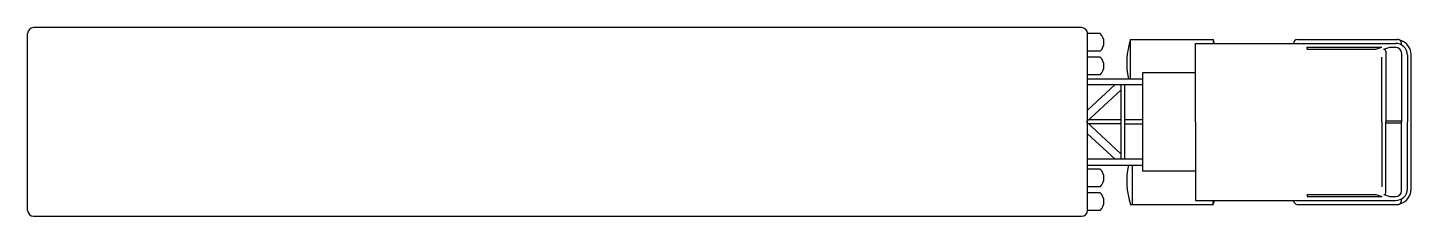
# Model space of a CAD drawing. Header units: millimetres. Extents: x -3131 to -3116.9, y 1921.9 to 1923.8.
import ezdxf

# ---------------------------------------------------------------- set-up
doc = ezdxf.new("R2010")
doc.units = ezdxf.units.MM
doc.header["$LTSCALE"] = 10
doc.layers.add('Veículos', color=2, linetype='Continuous')

msp = doc.modelspace()

# ---------------------------------------------------------------- linework, layer by layer
at = {"layer": 'Veículos'}
for p, q in [((-3120.23, 1923.81), (-3130.91, 1923.81)), ((-3130.97, 1921.95), (-3130.97, 1923.75)), ((-3120.042, 1923.75), (-3120.17, 1923.75)), ((-3120.17, 1921.95), (-3120.17, 1923.75)), ((-3119.73, 1923.69), (-3118.89, 1923.69)), ((-3119.73, 1923.29), (-3119.73, 1923.69)), ((-3118.89, 1923.69), (-3118.89, 1923.65)), ((-3118.03, 1923.69), (-3117.01, 1923.69)), ((-3120.042, 1923.57), (-3120.17, 1923.57)), ((-3119.07, 1923.65), (-3117.03, 1923.65)), ((-3119.07, 1922.85), (-3119.07, 1923.65)), ((-3117.93, 1923.59), (-3117.93, 1923.61)), ((-3117.93, 1923.61), (-3117.17, 1923.61)), ((-3117.93, 1923.59), (-3117.23, 1923.59)), ((-3117.23, 1923.59), (-3117.17, 1923.61)), ((-3117.15, 1923.59), (-3117.09, 1923.61)), ((-3117.13, 1923.57), (-3117.13, 1922.85)), ((-3117.09, 1923.61), (-3117.03, 1923.61)), ((-3116.97, 1923.55), (-3116.97, 1922.85)), ((-3116.91, 1923.53), (-3116.91, 1922.85)), ((-3116.87, 1922.17), (-3116.87, 1923.53)), ((-3120.042, 1923.51), (-3120.17, 1923.51)), ((-3117.17, 1922.85), (-3117.17, 1923.51)), ((-3120.042, 1923.33), (-3120.17, 1923.33)), ((-3120.17, 1923.29), (-3119.61, 1923.29)), ((-3119.61, 1923.35), (-3119.61, 1922.35)), ((-3119.07, 1923.35), (-3119.61, 1923.35)), ((-3120.181, 1922.85), (-3119.83, 1923.175)), ((-3120.17, 1923.23), (-3119.61, 1923.23)), ((-3120.17, 1922.969), (-3119.889, 1923.23)), ((-3119.83, 1923.23), (-3119.83, 1922.47)), ((-3119.79, 1922.47), (-3119.79, 1923.23)), ((-3119.83, 1922.524), (-3120.181, 1922.85)), ((-3119.83, 1922.87), (-3120.16, 1922.87)), ((-3119.83, 1922.83), (-3120.16, 1922.83)), ((-3119.61, 1922.87), (-3119.79, 1922.87)), ((-3119.79, 1922.83), (-3119.61, 1922.83)), ((-3119.07, 1922.85), (-3119.07, 1922.05)), ((-3117.17, 1922.85), (-3117.17, 1922.19)), ((-3117.13, 1922.86), (-3116.97, 1922.86)), ((-3117.13, 1922.13), (-3117.13, 1922.85)), ((-3117.13, 1922.84), (-3116.97, 1922.84)), ((-3116.97, 1922.15), (-3116.97, 1922.85)), ((-3116.91, 1922.17), (-3116.91, 1922.85)), ((-3119.889, 1922.47), (-3120.17, 1922.73)), ((-3119.61, 1922.47), (-3120.17, 1922.47)), ((-3120.17, 1922.41), (-3119.61, 1922.41)), ((-3119.71, 1922.01), (-3119.71, 1922.41)), ((-3120.042, 1922.37), (-3120.17, 1922.37)), ((-3119.07, 1922.35), (-3119.61, 1922.35)), ((-3120.042, 1922.19), (-3120.17, 1922.19)), ((-3120.042, 1922.13), (-3120.17, 1922.13)), ((-3119.73, 1922.01), (-3118.89, 1922.01)), ((-3119.07, 1922.05), (-3117.03, 1922.05)), ((-3118.89, 1922.01), (-3118.89, 1922.05)), ((-3118.03, 1922.01), (-3117.01, 1922.01)), ((-3117.93, 1922.11), (-3117.93, 1922.09)), ((-3117.93, 1922.11), (-3117.23, 1922.11)), ((-3117.93, 1922.09), (-3117.17, 1922.09)), ((-3117.23, 1922.11), (-3117.17, 1922.09)), ((-3117.15, 1922.11), (-3117.09, 1922.09)), ((-3117.09, 1922.09), (-3117.03, 1922.09)), ((-3130.91, 1921.89), (-3120.23, 1921.89)), ((-3120.042, 1921.95), (-3120.17, 1921.95))]:
    msp.add_line(p, q, dxfattribs=at)
for centre, radius, start, end in [((-3130.91, 1923.75), 0.06, 90, 180), ((-3120.23, 1923.75), 0.06, 0, 90), ((-3120.123, 1923.66), 0.121, 312.075, 47.925), ((-3119.03, 1923.45), 0.74, 161.0754, 192.4869), ((-3119.59, 1923.45), 0.74, 15.6804, 18.9246), ((-3118.03, 1923.65), 0.04, 90, 180), ((-3117.03, 1923.53), 0.16, 0, 90), ((-3117.01, 1923.65), 0.04, 338.679, 90), ((-3117.15, 1923.57), 0.02, 0, 90), ((-3117.03, 1923.53), 0.12, 0, 90), ((-3117.03, 1923.55), 0.06, 0, 90), ((-3120.123, 1923.42), 0.121, 312.075, 47.925), ((-3119.03, 1922.25), 0.74, 167.5131, 198.9246), ((-3120.123, 1922.28), 0.121, 312.075, 47.925), ((-3120.123, 1922.04), 0.121, 312.075, 47.925), ((-3117.15, 1922.13), 0.02, 270, 0), ((-3117.03, 1922.17), 0.12, 270, 0), ((-3117.03, 1922.17), 0.16, 270, 0), ((-3117.03, 1922.15), 0.06, 270, 0), ((-3119.59, 1922.25), 0.74, 341.0754, 344.3196), ((-3118.03, 1922.05), 0.04, 180, 270), ((-3117.01, 1922.05), 0.04, 270, 21.321), ((-3130.91, 1921.95), 0.06, 180, 270), ((-3120.23, 1921.95), 0.06, 270, 0)]:
    msp.add_arc(centre, radius, start, end, dxfattribs=at)

doc.saveas('drawing.dxf')
